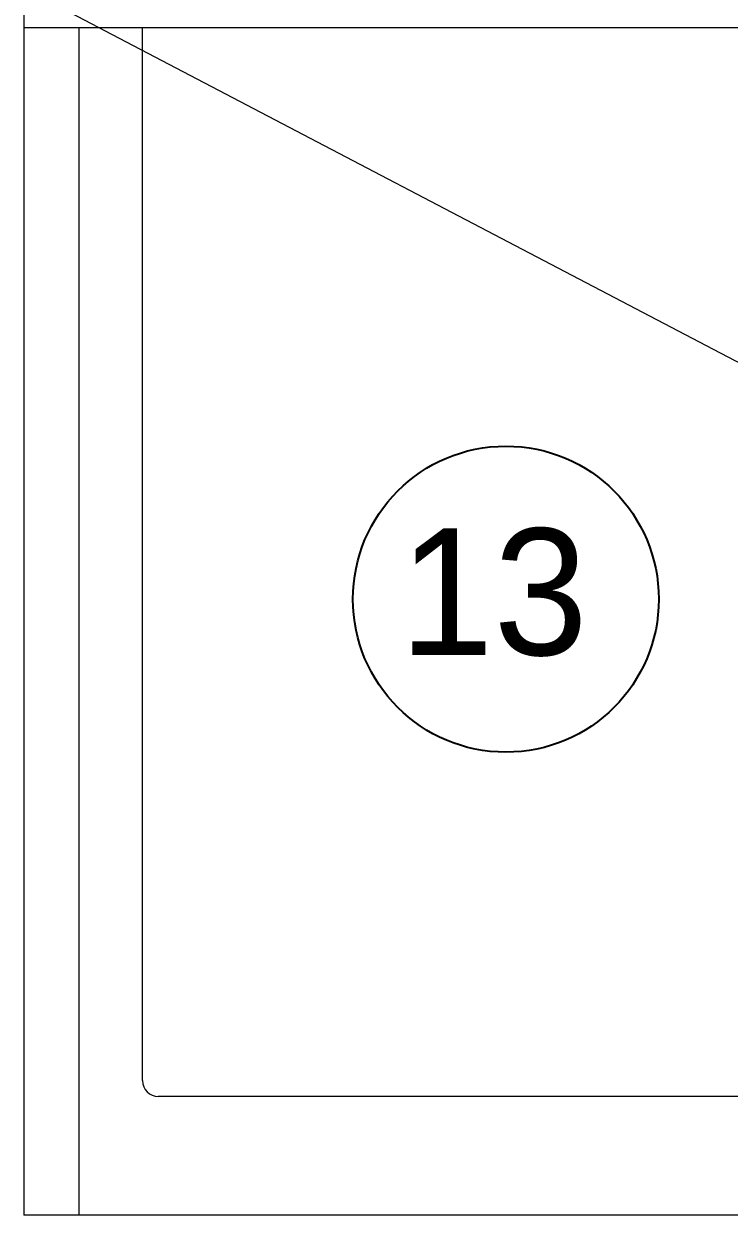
# Model space of a CAD drawing. Header units: millimetres. Extents: x -34838 to 729576, y -214038 to 121482.
# Drawn here: x 607459 to 607904, y -51265 to -50512 of the extents above; entities that cross this region are included whole.
import ezdxf

# ---------------------------------------------------------------- set-up
doc = ezdxf.new("R2010")
doc.units = ezdxf.units.MM
doc.header["$MEASUREMENT"] = 0
doc.layers.add('Oborydovanie', color=5, linetype='Continuous', lineweight=9)
doc.layers.add('ОБОРУДОВАНИЕ', color=5, linetype='Continuous', lineweight=15)

msp = doc.modelspace()

# ---------------------------------------------------------------- linework, layer by layer
at = {"color": 6}
msp.add_circle((607763.32, -50875.42), 96.64, dxfattribs=at)
at = {"layer": 'Oborydovanie', "color": 1}
for p, q in [((607458.65, -50463.21), (607458.65, -51264.51)), ((608938.65, -50514.51), (607458.65, -50514.51)), ((607493.65, -51264.51), (607493.65, -50514.51)), ((607533.65, -51179.51), (607533.65, -50514.51)), ((608853.65, -51189.51), (607543.65, -51189.51)), ((608938.65, -51264.51), (607458.65, -51264.51))]:
    msp.add_line(p, q, dxfattribs=at)
msp.add_arc((607543.65, -51179.51), 10, 180, 270, dxfattribs=at)
at = {"layer": 'ОБОРУДОВАНИЕ', "color": 1}
for p, q in [((607458.71, -50449.4), (607458.65, -51264.4)), ((607458.71, -50489.4), (608938.65, -51264.51)), ((607458.65, -51264.4), (608938.65, -51264.51))]:
    msp.add_line(p, q, dxfattribs=at)

# ---------------------------------------------------------------- texts
at = {"color": 6, "insert": (607528.01, -50830.75), "char_height": 80, "attachment_point": 1}
msp.add_mtext_dynamic_manual_height_columns('\\pxqc;13', width=455.1365, gutter_width=12.5, heights=[80], dxfattribs=at)

doc.saveas('drawing.dxf')
